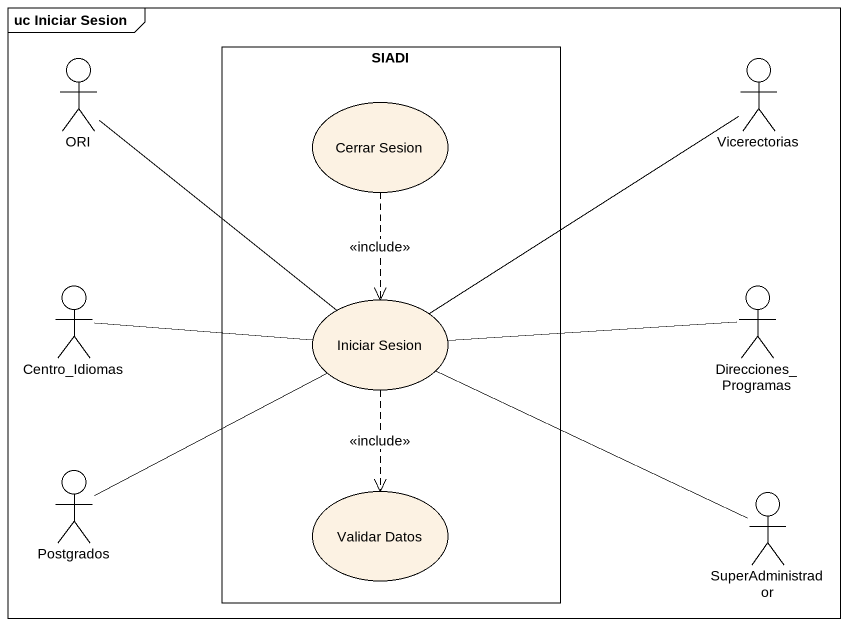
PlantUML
@startuml
mainframe uc Iniciar Sesion
actor ORI
rectangle SIADI {
  usecase "Cerrar Sesion" as Cerrar_Sesion
  usecase "Iniciar Sesion" as Iniciar_Sesion
  usecase "Validar Datos" as Validar_Datos
}
actor Vicerectorias
actor Centro_Idiomas
actor Direcciones_Programas
actor Postgrados
actor SuperAdministrador
ORI -- Iniciar_Sesion
Vicerectorias -- Iniciar_Sesion
Cerrar_Sesion ..> Iniciar_Sesion : <<include>>
Centro_Idiomas -right- Iniciar_Sesion
Iniciar_Sesion ..> Validar_Datos : <<include>>
Direcciones_Programas -left- Iniciar_Sesion
Postgrados -right- Iniciar_Sesion
SuperAdministrador -left- Iniciar_Sesion
@enduml
